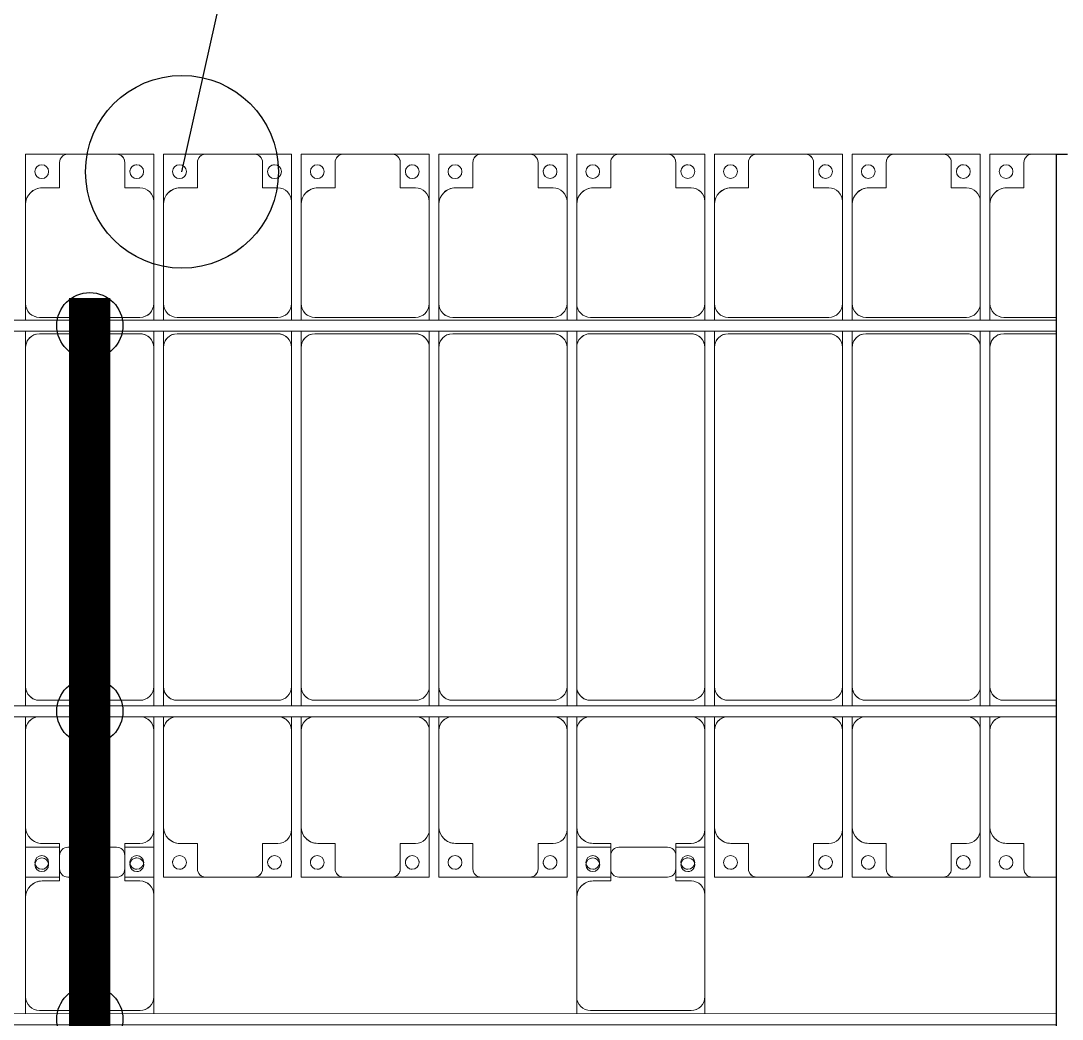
# Model space of a CAD drawing. Header units: millimetres. Extents: x -496478 to -186190, y -204059 to -87354.
# Drawn here: x -376992 to -373212, y -98423 to -94799 of the extents above; entities that cross this region are included whole.
import ezdxf

# ---------------------------------------------------------------- set-up
doc = ezdxf.new("R2010")
doc.units = ezdxf.units.MM
for name, color, linetype, lineweight in [('A-DETL-MBND', 5, 'Continuous', 9), ('A-GENM', 13, 'Continuous', 9), ('S-BEAM', 12, 'Continuous', 9)]:
    doc.layers.add(name, color=color, linetype=linetype, lineweight=lineweight)
for name, color, linetype in [('GC-BICH NEO', 6, 'Continuous'), ('GC-DAY NEO', 5, 'Continuous'), ('GC-HOP 40x60 GIA CUONG', 1, 'Continuous')]:
    doc.layers.add(name, color=color, linetype=linetype)

# ---------------------------------------------------------------- blocks, each defined once
blk = doc.blocks.new('Dải phao đi lại kèm đỡ invester - DẢI PHAO ĐI LẠI-V1-BỐ TRÍ KHUNG KẾT CẤU BÈ PIN 01')
at = {"layer": 'A-DETL-MBND', "color": 8}
for p, q in [((61758.4, 1312.2), (61911.8, 1312.2)), ((61758.4, 1129.7), (61758.4, 1312.2)), ((61911.8, 1312.2), (61758.4, 1312.2)), ((62088.2, 1312.2), (61911.8, 1312.2)), ((62088.2, 1312.2), (62223.4, 1312.2)), ((62223.4, 1312.2), (62088.2, 1312.2)), ((62223.4, 1312.2), (62223.4, 1139.7)), ((62258.4, 1312.2), (62411.8, 1312.2)), ((62258.4, 1129.7), (62258.4, 1312.2)), ((62411.8, 1312.2), (62258.4, 1312.2)), ((62588.2, 1312.2), (62411.8, 1312.2)), ((62588.2, 1312.2), (62723.4, 1312.2)), ((62723.4, 1312.2), (62588.2, 1312.2)), ((62723.4, 1312.2), (62723.4, 1139.7)), ((62758.4, 1312.2), (62911.8, 1312.2)), ((62758.4, 1129.7), (62758.4, 1312.2)), ((62911.8, 1312.2), (62758.4, 1312.2)), ((63088.2, 1312.2), (62911.8, 1312.2)), ((63088.2, 1312.2), (63223.4, 1312.2)), ((63223.4, 1312.2), (63088.2, 1312.2)), ((63223.4, 1312.2), (63223.4, 1139.7)), ((63258.4, 1312.2), (63411.8, 1312.2)), ((63258.4, 1129.7), (63258.4, 1312.2)), ((63411.8, 1312.2), (63258.4, 1312.2)), ((63588.2, 1312.2), (63411.8, 1312.2)), ((63588.2, 1312.2), (63723.4, 1312.2)), ((63723.4, 1312.2), (63588.2, 1312.2)), ((63723.4, 1312.2), (63723.4, 1139.7)), ((63758.4, 1312.2), (63911.8, 1312.2)), ((63758.4, 1129.7), (63758.4, 1312.2)), ((63911.8, 1312.2), (63758.4, 1312.2)), ((64088.2, 1312.2), (63911.8, 1312.2)), ((64088.2, 1312.2), (64223.4, 1312.2)), ((64223.4, 1312.2), (64088.2, 1312.2)), ((64223.4, 1312.2), (64223.4, 1139.7)), ((64258.4, 1312.2), (64411.8, 1312.2)), ((64258.4, 1129.7), (64258.4, 1312.2)), ((64411.8, 1312.2), (64258.4, 1312.2)), ((64588.2, 1312.2), (64411.8, 1312.2)), ((64588.2, 1312.2), (64723.4, 1312.2)), ((64723.4, 1312.2), (64588.2, 1312.2)), ((64723.4, 1312.2), (64723.4, 1139.7)), ((64758.4, 1312.2), (64911.8, 1312.2)), ((64758.4, 1129.7), (64758.4, 1312.2)), ((64911.8, 1312.2), (64758.4, 1312.2)), ((65088.2, 1312.2), (64911.8, 1312.2)), ((65088.2, 1312.2), (65223.4, 1312.2)), ((65223.4, 1312.2), (65088.2, 1312.2)), ((65223.4, 1312.2), (65223.4, 1139.7)), ((65258.4, 1312.2), (65411.8, 1312.2)), ((65258.4, 1129.7), (65258.4, 1312.2)), ((65411.8, 1312.2), (65258.4, 1312.2)), ((65500, 1312.2), (65411.8, 1312.2)), ((61881.8, 1282.2), (61881.8, 1189.7)), ((62118.2, 1189.7), (62118.2, 1282.2)), ((62381.8, 1282.2), (62381.8, 1189.7)), ((62618.2, 1189.7), (62618.2, 1282.2)), ((62881.8, 1282.2), (62881.8, 1189.7)), ((63118.2, 1189.7), (63118.2, 1282.2)), ((63381.8, 1282.2), (63381.8, 1189.7)), ((63618.2, 1189.7), (63618.2, 1282.2)), ((63881.8, 1282.2), (63881.8, 1189.7)), ((64118.2, 1189.7), (64118.2, 1282.2)), ((64381.8, 1282.2), (64381.8, 1189.7)), ((64618.2, 1189.7), (64618.2, 1282.2)), ((64881.8, 1282.2), (64881.8, 1189.7)), ((65118.2, 1189.7), (65118.2, 1282.2)), ((65381.8, 1282.2), (65381.8, 1189.7)), ((61881.8, 1189.7), (61818.4, 1189.7)), ((62173.4, 1189.7), (62118.2, 1189.7)), ((62381.8, 1189.7), (62318.4, 1189.7)), ((62673.4, 1189.7), (62618.2, 1189.7)), ((62881.8, 1189.7), (62818.4, 1189.7)), ((63173.4, 1189.7), (63118.2, 1189.7)), ((63381.8, 1189.7), (63318.4, 1189.7)), ((63673.4, 1189.7), (63618.2, 1189.7)), ((63881.8, 1189.7), (63818.4, 1189.7)), ((64173.4, 1189.7), (64118.2, 1189.7)), ((64381.8, 1189.7), (64318.4, 1189.7)), ((64673.4, 1189.7), (64618.2, 1189.7)), ((64881.8, 1189.7), (64818.4, 1189.7)), ((65173.4, 1189.7), (65118.2, 1189.7)), ((65381.8, 1189.7), (65318.4, 1189.7)), ((62223.4, 769.7), (62223.4, 1139.7)), ((62723.4, 769.7), (62723.4, 1139.7)), ((63223.4, 769.7), (63223.4, 1139.7)), ((63723.4, 769.7), (63723.4, 1139.7)), ((64223.4, 769.7), (64223.4, 1139.7)), ((64723.4, 769.7), (64723.4, 1139.7)), ((65223.4, 769.7), (65223.4, 1139.7)), ((61758.4, 1129.7), (61758.4, 769.7)), ((62258.4, 1129.7), (62258.4, 769.7)), ((62758.4, 1129.7), (62758.4, 769.7)), ((63258.4, 1129.7), (63258.4, 769.7)), ((63758.4, 1129.7), (63758.4, 769.7)), ((64258.4, 1129.7), (64258.4, 769.7)), ((64758.4, 1129.7), (64758.4, 769.7)), ((65258.4, 1129.7), (65258.4, 769.7)), ((61758.4, 709.7), (61758.4, 769.7)), ((62223.4, 769.7), (62223.4, 709.7)), ((62258.4, 709.7), (62258.4, 769.7)), ((62723.4, 769.7), (62723.4, 709.7)), ((62758.4, 709.7), (62758.4, 769.7)), ((63223.4, 769.7), (63223.4, 709.7)), ((63258.4, 709.7), (63258.4, 769.7)), ((63723.4, 769.7), (63723.4, 709.7)), ((63758.4, 709.7), (63758.4, 769.7)), ((64223.4, 769.7), (64223.4, 709.7)), ((64258.4, 709.7), (64258.4, 769.7)), ((64723.4, 769.7), (64723.4, 709.7)), ((64758.4, 709.7), (64758.4, 769.7)), ((65223.4, 769.7), (65223.4, 709.7)), ((65258.4, 709.7), (65258.4, 769.7)), ((61808.4, 719.7), (62173.4, 719.7)), ((62308.4, 719.7), (62673.4, 719.7)), ((62808.4, 719.7), (63173.4, 719.7)), ((63308.4, 719.7), (63673.4, 719.7)), ((63808.4, 719.7), (64173.4, 719.7)), ((64308.4, 719.7), (64673.4, 719.7)), ((64808.4, 719.7), (65173.4, 719.7)), ((65308.4, 719.7), (65500, 719.7)), ((61758.4, 610.3), (61758.4, 669.7)), ((62173.4, 660.3), (61808.4, 660.3)), ((62223.4, 669.7), (62223.4, 610.3)), ((62258.4, 610.3), (62258.4, 669.7)), ((62673.4, 660.3), (62308.4, 660.3)), ((62723.4, 669.7), (62723.4, 610.3)), ((62758.4, 610.3), (62758.4, 669.7)), ((63173.4, 660.3), (62808.4, 660.3)), ((63223.4, 669.7), (63223.4, 610.3)), ((63258.4, 610.3), (63258.4, 669.7)), ((63673.4, 660.3), (63308.4, 660.3)), ((63723.4, 669.7), (63723.4, 610.3)), ((63758.4, 610.3), (63758.4, 669.7)), ((64173.4, 660.3), (63808.4, 660.3)), ((64223.4, 669.7), (64223.4, 610.3)), ((64258.4, 610.3), (64258.4, 669.7)), ((64673.4, 660.3), (64308.4, 660.3)), ((64723.4, 669.7), (64723.4, 610.3)), ((64758.4, 610.3), (64758.4, 669.7)), ((65173.4, 660.3), (64808.4, 660.3)), ((65223.4, 669.7), (65223.4, 610.3)), ((65258.4, 610.3), (65258.4, 669.7)), ((65500, 660.3), (65308.4, 660.3)), ((61758.4, 610.3), (61758.4, -620.3)), ((62223.4, -620.3), (62223.4, 610.3)), ((62258.4, 610.3), (62258.4, -620.3)), ((62723.4, -620.3), (62723.4, 610.3)), ((62758.4, 610.3), (62758.4, -620.3)), ((63223.4, -620.3), (63223.4, 610.3)), ((63258.4, 610.3), (63258.4, -620.3)), ((63723.4, -620.3), (63723.4, 610.3)), ((63758.4, 610.3), (63758.4, -620.3)), ((64223.4, -620.3), (64223.4, 610.3)), ((64258.4, 610.3), (64258.4, -620.3)), ((64723.4, -620.3), (64723.4, 610.3)), ((64758.4, 610.3), (64758.4, -620.3)), ((65223.4, -620.3), (65223.4, 610.3)), ((65258.4, 610.3), (65258.4, -620.3)), ((61758.4, -690.3), (61758.4, -620.3)), ((62223.4, -620.3), (62223.4, -690.3)), ((62258.4, -690.3), (62258.4, -620.3)), ((62723.4, -620.3), (62723.4, -690.3)), ((62758.4, -690.3), (62758.4, -620.3)), ((63223.4, -620.3), (63223.4, -690.3)), ((63258.4, -690.3), (63258.4, -620.3)), ((63723.4, -620.3), (63723.4, -690.3)), ((63758.4, -690.3), (63758.4, -620.3)), ((64223.4, -620.3), (64223.4, -690.3)), ((64258.4, -690.3), (64258.4, -620.3)), ((64723.4, -620.3), (64723.4, -690.3)), ((64758.4, -690.3), (64758.4, -620.3)), ((65223.4, -620.3), (65223.4, -690.3)), ((65258.4, -690.3), (65258.4, -620.3)), ((61808.4, -670.3), (62173.4, -670.3)), ((62308.4, -670.3), (62673.4, -670.3)), ((62808.4, -670.3), (63173.4, -670.3)), ((63308.4, -670.3), (63673.4, -670.3)), ((63808.4, -670.3), (64173.4, -670.3)), ((64308.4, -670.3), (64673.4, -670.3)), ((64808.4, -670.3), (65173.4, -670.3)), ((65308.4, -670.3), (65500, -670.3)), ((61758.4, -779.7), (61758.4, -730.3)), ((62223.4, -730.3), (62223.4, -779.7)), ((62258.4, -779.7), (62258.4, -730.3)), ((62723.4, -730.3), (62723.4, -779.7)), ((62758.4, -779.7), (62758.4, -730.3)), ((63223.4, -730.3), (63223.4, -779.7)), ((63258.4, -779.7), (63258.4, -730.3)), ((63723.4, -730.3), (63723.4, -779.7)), ((63758.4, -779.7), (63758.4, -730.3)), ((64223.4, -730.3), (64223.4, -779.7)), ((64258.4, -779.7), (64258.4, -730.3)), ((64723.4, -730.3), (64723.4, -779.7)), ((64758.4, -779.7), (64758.4, -730.3)), ((65223.4, -730.3), (65223.4, -779.7)), ((65258.4, -779.7), (65258.4, -730.3)), ((61758.4, -779.7), (61758.4, -1129.7)), ((62223.4, -1139.7), (62223.4, -779.7)), ((62258.4, -779.7), (62258.4, -1129.7)), ((62723.4, -1139.7), (62723.4, -779.7)), ((62758.4, -779.7), (62758.4, -1129.7)), ((63223.4, -1139.7), (63223.4, -779.7)), ((63258.4, -779.7), (63258.4, -1129.7)), ((63723.4, -1139.7), (63723.4, -779.7)), ((63758.4, -779.7), (63758.4, -1129.7)), ((64223.4, -1139.7), (64223.4, -779.7)), ((64258.4, -779.7), (64258.4, -1129.7)), ((64723.4, -1139.7), (64723.4, -779.7)), ((64758.4, -779.7), (64758.4, -1129.7)), ((65223.4, -1139.7), (65223.4, -779.7)), ((65258.4, -779.7), (65258.4, -1129.7)), ((61758.4, -1312.2), (61758.4, -1129.7)), ((62258.4, -1312.2), (62258.4, -1129.7)), ((62758.4, -1312.2), (62758.4, -1129.7)), ((63258.4, -1312.2), (63258.4, -1129.7)), ((63758.4, -1312.2), (63758.4, -1129.7)), ((64258.4, -1312.2), (64258.4, -1129.7)), ((64758.4, -1312.2), (64758.4, -1129.7)), ((65258.4, -1312.2), (65258.4, -1129.7)), ((62223.4, -1139.7), (62223.4, -1312.2)), ((62723.4, -1139.7), (62723.4, -1312.2)), ((63223.4, -1139.7), (63223.4, -1312.2)), ((63723.4, -1139.7), (63723.4, -1312.2)), ((64223.4, -1139.7), (64223.4, -1312.2)), ((64723.4, -1139.7), (64723.4, -1312.2)), ((65223.4, -1139.7), (65223.4, -1312.2)), ((61818.4, -1189.7), (61881.8, -1189.7)), ((61881.8, -1189.7), (61881.8, -1282.2)), ((62118.2, -1282.2), (62118.2, -1189.7)), ((62118.2, -1189.7), (62173.4, -1189.7)), ((62318.4, -1189.7), (62381.8, -1189.7)), ((62381.8, -1189.7), (62381.8, -1282.2)), ((62618.2, -1282.2), (62618.2, -1189.7)), ((62618.2, -1189.7), (62673.4, -1189.7)), ((62818.4, -1189.7), (62881.8, -1189.7)), ((62881.8, -1189.7), (62881.8, -1282.2)), ((63118.2, -1282.2), (63118.2, -1189.7)), ((63118.2, -1189.7), (63173.4, -1189.7)), ((63318.4, -1189.7), (63381.8, -1189.7)), ((63381.8, -1189.7), (63381.8, -1282.2)), ((63618.2, -1282.2), (63618.2, -1189.7)), ((63618.2, -1189.7), (63673.4, -1189.7)), ((63818.4, -1189.7), (63881.8, -1189.7)), ((63881.8, -1189.7), (63881.8, -1282.2)), ((64118.2, -1282.2), (64118.2, -1189.7)), ((64118.2, -1189.7), (64173.4, -1189.7)), ((64318.4, -1189.7), (64381.8, -1189.7)), ((64381.8, -1189.7), (64381.8, -1282.2)), ((64618.2, -1282.2), (64618.2, -1189.7)), ((64618.2, -1189.7), (64673.4, -1189.7)), ((64818.4, -1189.7), (64881.8, -1189.7)), ((64881.8, -1189.7), (64881.8, -1282.2)), ((65118.2, -1282.2), (65118.2, -1189.7)), ((65118.2, -1189.7), (65173.4, -1189.7)), ((65318.4, -1189.7), (65381.8, -1189.7)), ((65381.8, -1189.7), (65381.8, -1282.2)), ((61881.8, -1312.2), (61758.4, -1312.2)), ((61911.8, -1312.2), (62088.2, -1312.2)), ((62223.4, -1312.2), (62118.2, -1312.2)), ((62411.8, -1312.2), (62258.4, -1312.2)), ((62258.4, -1312.2), (62411.8, -1312.2)), ((62411.8, -1312.2), (62588.2, -1312.2)), ((62723.4, -1312.2), (62588.2, -1312.2)), ((62588.2, -1312.2), (62723.4, -1312.2)), ((62911.8, -1312.2), (62758.4, -1312.2)), ((62758.4, -1312.2), (62911.8, -1312.2)), ((62911.8, -1312.2), (63088.2, -1312.2)), ((63223.4, -1312.2), (63088.2, -1312.2)), ((63088.2, -1312.2), (63223.4, -1312.2)), ((63411.8, -1312.2), (63258.4, -1312.2)), ((63258.4, -1312.2), (63411.8, -1312.2)), ((63411.8, -1312.2), (63588.2, -1312.2)), ((63723.4, -1312.2), (63588.2, -1312.2)), ((63588.2, -1312.2), (63723.4, -1312.2)), ((63881.8, -1312.2), (63758.4, -1312.2)), ((63911.8, -1312.2), (64088.2, -1312.2)), ((64223.4, -1312.2), (64118.2, -1312.2)), ((64411.8, -1312.2), (64258.4, -1312.2)), ((64258.4, -1312.2), (64411.8, -1312.2)), ((64411.8, -1312.2), (64588.2, -1312.2)), ((64723.4, -1312.2), (64588.2, -1312.2)), ((64588.2, -1312.2), (64723.4, -1312.2)), ((64911.8, -1312.2), (64758.4, -1312.2)), ((64758.4, -1312.2), (64911.8, -1312.2)), ((64911.8, -1312.2), (65088.2, -1312.2)), ((65223.4, -1312.2), (65088.2, -1312.2)), ((65088.2, -1312.2), (65223.4, -1312.2)), ((65411.8, -1312.2), (65258.4, -1312.2)), ((65258.4, -1312.2), (65411.8, -1312.2)), ((65411.8, -1312.2), (65500, -1312.2))]:
    blk.add_line(p, q, dxfattribs=at)
for centre, radius, start, end in [((61911.8, 1282.2), 30, 90, 180), ((61911.8, 1282.2), 30, 90, 165), ((61911.8, 1282.2), 30, 90, 105), ((61911.8, 1282.2), 30, 90, 105), ((62088.2, 1282.2), 30, 360, 90), ((62088.2, 1282.2), 30, 75, 90), ((62088.2, 1282.2), 30, 15, 90), ((62088.2, 1282.2), 30, 75, 90), ((62411.8, 1282.2), 30, 90, 180), ((62411.8, 1282.2), 30, 90, 165), ((62411.8, 1282.2), 30, 90, 105), ((62411.8, 1282.2), 30, 90, 105), ((62588.2, 1282.2), 30, 0, 90), ((62588.2, 1282.2), 30, 75, 90), ((62588.2, 1282.2), 30, 15, 90), ((62588.2, 1282.2), 30, 75, 90), ((62911.8, 1282.2), 30, 90, 180), ((62911.8, 1282.2), 30, 90, 165), ((62911.8, 1282.2), 30, 90, 105), ((62911.8, 1282.2), 30, 90, 105), ((63088.2, 1282.2), 30, 360, 90), ((63088.2, 1282.2), 30, 75, 90), ((63088.2, 1282.2), 30, 15, 90), ((63088.2, 1282.2), 30, 75, 90), ((63411.8, 1282.2), 30, 90, 180), ((63411.8, 1282.2), 30, 90, 165), ((63411.8, 1282.2), 30, 90, 105), ((63411.8, 1282.2), 30, 90, 105), ((63588.2, 1282.2), 30, 360, 90), ((63588.2, 1282.2), 30, 75, 90), ((63588.2, 1282.2), 30, 15, 90), ((63588.2, 1282.2), 30, 75, 90), ((63911.8, 1282.2), 30, 90, 180), ((63911.8, 1282.2), 30, 90, 165), ((63911.8, 1282.2), 30, 90, 105), ((63911.8, 1282.2), 30, 90, 105), ((64088.2, 1282.2), 30, 0, 90), ((64088.2, 1282.2), 30, 75, 90), ((64088.2, 1282.2), 30, 15, 90), ((64088.2, 1282.2), 30, 75, 90), ((64411.8, 1282.2), 30, 90, 180), ((64411.8, 1282.2), 30, 90, 165), ((64411.8, 1282.2), 30, 90, 105), ((64411.8, 1282.2), 30, 90, 105), ((64588.2, 1282.2), 30, 0, 90), ((64588.2, 1282.2), 30, 75, 90), ((64588.2, 1282.2), 30, 15, 90), ((64588.2, 1282.2), 30, 75, 90), ((64911.8, 1282.2), 30, 90, 180), ((64911.8, 1282.2), 30, 90, 165), ((64911.8, 1282.2), 30, 90, 105), ((64911.8, 1282.2), 30, 90, 105), ((65088.2, 1282.2), 30, 0, 90), ((65088.2, 1282.2), 30, 75, 90), ((65088.2, 1282.2), 30, 15, 90), ((65088.2, 1282.2), 30, 75, 90), ((65411.8, 1282.2), 30, 90, 180), ((65411.8, 1282.2), 30, 90, 165), ((65411.8, 1282.2), 30, 90, 105), ((65411.8, 1282.2), 30, 90, 105), ((61816.8, 1248.6), 25, 90, 270), ((61816.8, 1248.6), 25, 270, 90), ((62161.8, 1248.6), 25, 90, 270), ((62161.8, 1248.6), 25, 150, 180), ((62161.8, 1248.6), 25, 120, 135), ((62161.8, 1248.6), 25, 90, 105), ((62161.8, 1248.6), 25, 270, 90), ((62316.8, 1248.6), 25, 90, 270), ((62316.8, 1248.6), 25, 270, 90), ((62661.8, 1248.6), 25, 90, 270), ((62661.8, 1248.6), 25, 150, 180), ((62661.8, 1248.6), 25, 120, 135), ((62661.8, 1248.6), 25, 90, 105), ((62661.8, 1248.6), 25, 270, 90), ((62816.8, 1248.6), 25, 90, 270), ((62816.8, 1248.6), 25, 270, 90), ((63161.8, 1248.6), 25, 90, 270), ((63161.8, 1248.6), 25, 150, 180), ((63161.8, 1248.6), 25, 120, 135), ((63161.8, 1248.6), 25, 90, 105), ((63161.8, 1248.6), 25, 270, 90), ((63316.8, 1248.6), 25, 90, 270), ((63316.8, 1248.6), 25, 270, 90), ((63661.8, 1248.6), 25, 90, 270), ((63661.8, 1248.6), 25, 150, 180), ((63661.8, 1248.6), 25, 120, 135), ((63661.8, 1248.6), 25, 90, 105), ((63661.8, 1248.6), 25, 270, 90), ((63816.8, 1248.6), 25, 90, 270), ((63816.8, 1248.6), 25, 270, 90), ((64161.8, 1248.6), 25, 90, 270), ((64161.8, 1248.6), 25, 150, 180), ((64161.8, 1248.6), 25, 120, 135), ((64161.8, 1248.6), 25, 90, 105), ((64161.8, 1248.6), 25, 270, 90), ((64316.8, 1248.6), 25, 90, 270), ((64316.8, 1248.6), 25, 270, 90), ((64661.8, 1248.6), 25, 90, 270), ((64661.8, 1248.6), 25, 150, 180), ((64661.8, 1248.6), 25, 120, 135), ((64661.8, 1248.6), 25, 90, 105), ((64661.8, 1248.6), 25, 270, 90), ((64816.8, 1248.6), 25, 90, 270), ((64816.8, 1248.6), 25, 270, 90), ((65161.8, 1248.6), 25, 90, 270), ((65161.8, 1248.6), 25, 150, 180), ((65161.8, 1248.6), 25, 120, 135), ((65161.8, 1248.6), 25, 90, 105), ((65161.8, 1248.6), 25, 270, 90), ((65316.8, 1248.6), 25, 90, 270), ((65316.8, 1248.6), 25, 270, 90), ((61818.4, 1129.7), 60, 90, 180), ((61818.4, 1129.7), 60, 90, 135), ((62173.4, 1139.7), 50, 360, 90), ((62173.4, 1139.7), 50, 45, 90), ((62318.4, 1129.7), 60, 90, 180), ((62318.4, 1129.7), 60, 90, 135), ((62673.4, 1139.7), 50, 360, 90), ((62673.4, 1139.7), 50, 45, 90), ((62818.4, 1129.7), 60, 90, 180), ((62818.4, 1129.7), 60, 90, 135), ((63173.4, 1139.7), 50, 0, 90), ((63173.4, 1139.7), 50, 45, 90), ((63318.4, 1129.7), 60, 90, 180), ((63318.4, 1129.7), 60, 90, 135), ((63673.4, 1139.7), 50, 360, 90), ((63673.4, 1139.7), 50, 45, 90), ((63818.4, 1129.7), 60, 90, 180), ((63818.4, 1129.7), 60, 90, 135), ((64173.4, 1139.7), 50, 0, 90), ((64173.4, 1139.7), 50, 45, 90), ((64318.4, 1129.7), 60, 90, 180), ((64318.4, 1129.7), 60, 90, 135), ((64673.4, 1139.7), 50, 360, 90), ((64673.4, 1139.7), 50, 45, 90), ((64818.4, 1129.7), 60, 90, 180), ((64818.4, 1129.7), 60, 90, 135), ((65173.4, 1139.7), 50, 0, 90), ((65173.4, 1139.7), 50, 45, 90), ((65318.4, 1129.7), 60, 90, 180), ((65318.4, 1129.7), 60, 90, 135), ((61808.4, 769.7), 50, 180, 270), ((62173.4, 769.7), 50, 270, 360), ((62308.4, 769.7), 50, 180, 270), ((62673.4, 769.7), 50, 270, 0), ((62808.4, 769.7), 50, 180, 270), ((63173.4, 769.7), 50, 270, 360), ((63308.4, 769.7), 50, 180, 270), ((63673.4, 769.7), 50, 270, 360), ((63808.4, 769.7), 50, 180, 224.9904), ((64173.4, 769.7), 50, 270, 360), ((64308.4, 769.7), 50, 180, 270), ((64673.4, 769.7), 50, 270, 0), ((64808.4, 769.7), 50, 180, 270), ((65173.4, 769.7), 50, 270, 0), ((65308.4, 769.7), 50, 180, 270), ((61808.4, 769.7), 50, 225, 270), ((62173.4, 769.7), 50, 270, 315), ((62308.4, 769.7), 50, 225, 270), ((62673.4, 769.7), 50, 270, 315), ((62808.4, 769.7), 50, 225, 270), ((63173.4, 769.7), 50, 270, 315), ((63308.4, 769.7), 50, 225, 270), ((63673.4, 769.7), 50, 270, 315), ((63808.4, 769.7), 50, 225, 270), ((63808.4, 769.7), 50, 225, 270), ((64173.4, 769.7), 50, 270, 315), ((64308.4, 769.7), 50, 225, 270), ((64673.4, 769.7), 50, 270, 315), ((64808.4, 769.7), 50, 225, 270), ((65173.4, 769.7), 50, 270, 315), ((65308.4, 769.7), 50, 225, 270), ((61808.4, 610.3), 50, 90, 180), ((61808.4, 610.3), 50, 105, 180), ((62173.4, 610.3), 50, 0, 90), ((62173.4, 610.3), 50, 15, 90), ((62308.4, 610.3), 50, 90, 180), ((62308.4, 610.3), 50, 105, 180), ((62673.4, 610.3), 50, 0, 90), ((62673.4, 610.3), 50, 15, 90), ((62808.4, 610.3), 50, 90, 180), ((62808.4, 610.3), 50, 105, 180), ((63173.4, 610.3), 50, 360, 90), ((63173.4, 610.3), 50, 15, 90), ((63308.4, 610.3), 50, 90, 180), ((63308.4, 610.3), 50, 105, 180), ((63673.4, 610.3), 50, 0, 90), ((63673.4, 610.3), 50, 15, 90), ((63808.4, 610.3), 50, 135.0118, 180), ((63808.4, 610.3), 50, 135.0118, 180), ((63808.4, 610.3), 50, 90, 135), ((63808.4, 610.3), 50, 105, 135), ((64173.4, 610.3), 50, 0, 90), ((64173.4, 610.3), 50, 15, 90), ((64308.4, 610.3), 50, 90, 180), ((64308.4, 610.3), 50, 105, 180), ((64673.4, 610.3), 50, 360, 90), ((64673.4, 610.3), 50, 15, 90), ((64808.4, 610.3), 50, 90, 180), ((64808.4, 610.3), 50, 105, 180), ((65173.4, 610.3), 50, 360, 90), ((65173.4, 610.3), 50, 15, 90), ((65308.4, 610.3), 50, 90, 180), ((65308.4, 610.3), 50, 105, 180), ((61808.4, -620.3), 50, 180, 270), ((61808.4, -620.3), 50, 195, 270), ((62173.4, -620.3), 50, 270, 0), ((62173.4, -620.3), 50, 270, 0), ((62308.4, -620.3), 50, 180, 270), ((62308.4, -620.3), 50, 195, 270), ((62673.4, -620.3), 50, 270, 0), ((62673.4, -620.3), 50, 270, 0), ((62808.4, -620.3), 50, 180, 270), ((62808.4, -620.3), 50, 195, 270), ((63173.4, -620.3), 50, 270, 0), ((63173.4, -620.3), 50, 270, 0), ((63308.4, -620.3), 50, 180, 270), ((63308.4, -620.3), 50, 195, 270), ((63673.4, -620.3), 50, 270, 0), ((63673.4, -620.3), 50, 270, 0), ((63808.4, -620.3), 50, 180, 270), ((63808.4, -620.3), 50, 195, 270), ((64173.4, -620.3), 50, 270, 0), ((64173.4, -620.3), 50, 270, 0), ((64308.4, -620.3), 50, 180, 270), ((64308.4, -620.3), 50, 195, 270), ((64673.4, -620.3), 50, 270, 0), ((64673.4, -620.3), 50, 270, 0), ((64808.4, -620.3), 50, 180, 270), ((64808.4, -620.3), 50, 195, 270), ((65173.4, -620.3), 50, 270, 0), ((65173.4, -620.3), 50, 270, 0), ((65308.4, -620.3), 50, 180, 270), ((65308.4, -620.3), 50, 195, 270), ((61808.4, -779.7), 50, 95.7981, 180), ((61808.4, -779.7), 50, 95.7981, 135), ((62173.4, -779.7), 50, 0, 84.2019), ((62173.4, -779.7), 50, 45, 84.2019), ((62308.4, -779.7), 50, 95.7981, 180), ((62308.4, -779.7), 50, 95.7981, 135), ((62673.4, -779.7), 50, 0, 84.2019), ((62673.4, -779.7), 50, 45, 84.2019), ((62808.4, -779.7), 50, 95.7981, 180), ((62808.4, -779.7), 50, 95.7981, 135), ((63173.4, -779.7), 50, 0, 84.2019), ((63173.4, -779.7), 50, 45, 84.2019), ((63308.4, -779.7), 50, 95.7981, 180), ((63308.4, -779.7), 50, 95.7981, 135), ((63673.4, -779.7), 50, 0, 84.2019), ((63673.4, -779.7), 50, 45, 84.2019), ((63808.4, -779.7), 50, 95.7981, 180), ((63808.4, -779.7), 50, 95.7981, 135), ((64173.4, -779.7), 50, 360, 84.2019), ((64173.4, -779.7), 50, 45, 84.2019), ((64308.4, -779.7), 50, 95.7981, 180), ((64308.4, -779.7), 50, 95.7981, 135), ((64673.4, -779.7), 50, 0, 84.2019), ((64673.4, -779.7), 50, 45, 84.2019), ((64808.4, -779.7), 50, 95.7981, 180), ((64808.4, -779.7), 50, 95.7981, 135), ((65173.4, -779.7), 50, 0, 84.2019), ((65173.4, -779.7), 50, 45, 84.2019), ((65308.4, -779.7), 50, 95.7981, 180), ((65308.4, -779.7), 50, 95.7981, 135), ((61818.4, -1129.7), 60, 180, 270), ((62318.4, -1129.7), 60, 180, 270), ((62818.4, -1129.7), 60, 180, 270), ((63318.4, -1129.7), 60, 180, 270), ((63818.4, -1129.7), 60, 180, 270), ((64318.4, -1129.7), 60, 180, 270), ((64818.4, -1129.7), 60, 180, 270), ((65318.4, -1129.7), 60, 180, 270), ((62173.4, -1139.7), 50, 270, 0), ((62673.4, -1139.7), 50, 270, 0), ((63173.4, -1139.7), 50, 270, 0), ((63673.4, -1139.7), 50, 270, 0), ((64173.4, -1139.7), 50, 270, 0), ((64673.4, -1139.7), 50, 270, 0), ((65173.4, -1139.7), 50, 270, 0), ((61818.4, -1129.7), 60, 225, 270), ((62173.4, -1139.7), 50, 270, 315), ((62318.4, -1129.7), 60, 225, 270), ((62673.4, -1139.7), 50, 270, 315), ((62818.4, -1129.7), 60, 225, 270), ((63173.4, -1139.7), 50, 270, 315), ((63318.4, -1129.7), 60, 225, 270), ((63673.4, -1139.7), 50, 270, 315), ((63818.4, -1129.7), 60, 225, 270), ((64173.4, -1139.7), 50, 271.2642, 315), ((64318.4, -1129.7), 60, 225, 270), ((64673.4, -1139.7), 50, 270, 315), ((64818.4, -1129.7), 60, 225, 270), ((65173.4, -1139.7), 50, 270, 315), ((65318.4, -1129.7), 60, 225, 270), ((61816.8, -1258.6), 25, 90, 270), ((61816.8, -1258.6), 25, 270, 90), ((62161.8, -1258.6), 25, 90, 270), ((62161.8, -1258.6), 25, 270, 90), ((62316.8, -1258.6), 25, 90, 270), ((62316.8, -1258.6), 25, 270, 90), ((62661.8, -1258.6), 25, 90, 270), ((62661.8, -1258.6), 25, 270, 90), ((62816.8, -1258.6), 25, 90, 270), ((62816.8, -1258.6), 25, 270, 90), ((63161.8, -1258.6), 25, 90, 270), ((63161.8, -1258.6), 25, 270, 90), ((63316.8, -1258.6), 25, 90, 270), ((63316.8, -1258.6), 25, 270, 90), ((63661.8, -1258.6), 25, 90, 270), ((63661.8, -1258.6), 25, 270, 90), ((63816.8, -1258.6), 25, 90, 270), ((63816.8, -1258.6), 25, 270, 90), ((64161.8, -1258.6), 25, 90, 270), ((64161.8, -1258.6), 25, 270, 90), ((64316.8, -1258.6), 25, 90, 270), ((64316.8, -1258.6), 25, 270, 90), ((64661.8, -1258.6), 25, 90, 270), ((64661.8, -1258.6), 25, 270, 90), ((64816.8, -1258.6), 25, 90, 270), ((64816.8, -1258.6), 25, 270, 90), ((65161.8, -1258.6), 25, 90, 270), ((65161.8, -1258.6), 25, 270, 90), ((65316.8, -1258.6), 25, 90, 270), ((65316.8, -1258.6), 25, 270, 90), ((61816.8, -1258.6), 25, 270, 285), ((61911.8, -1282.2), 30, 180, 270), ((62088.2, -1282.2), 30, 270, 0), ((62161.8, -1258.6), 25, 165, 270), ((62316.8, -1258.6), 25, 165, 180), ((62316.8, -1258.6), 25, 270, 285), ((62411.8, -1282.2), 30, 180, 270), ((62588.2, -1282.2), 30, 270, 360), ((62661.8, -1258.6), 25, 165, 270), ((62661.8, -1258.6), 25, 360, 15), ((62816.8, -1258.6), 25, 165, 180), ((62816.8, -1258.6), 25, 270, 285), ((62911.8, -1282.2), 30, 180, 270), ((63088.2, -1282.2), 30, 270, 360), ((63161.8, -1258.6), 25, 165, 270), ((63161.8, -1258.6), 25, 360, 15), ((63316.8, -1258.6), 25, 165, 180), ((63316.8, -1258.6), 25, 270, 285), ((63411.8, -1282.2), 30, 180, 270), ((63588.2, -1282.2), 30, 270, 0), ((63661.8, -1258.6), 25, 165, 270), ((63661.8, -1258.6), 25, 360, 15), ((63816.8, -1258.6), 25, 270, 285), ((63911.8, -1282.2), 30, 180, 270), ((64088.2, -1282.2), 30, 270, 0), ((64161.8, -1258.6), 25, 165, 270), ((64316.8, -1258.6), 25, 165, 180), ((64316.8, -1258.6), 25, 270, 285), ((64411.8, -1282.2), 30, 180, 270), ((64588.2, -1282.2), 30, 270, 360), ((64661.8, -1258.6), 25, 165, 270), ((64661.8, -1258.6), 25, 360, 15), ((64816.8, -1258.6), 25, 165, 180), ((64816.8, -1258.6), 25, 270, 285), ((64911.8, -1282.2), 30, 180, 270), ((65088.2, -1282.2), 30, 270, 360), ((65161.8, -1258.6), 25, 165, 270), ((65161.8, -1258.6), 25, 0, 15), ((65316.8, -1258.6), 25, 165, 180), ((65316.8, -1258.6), 25, 270, 285), ((65411.8, -1282.2), 30, 180, 270), ((62411.8, -1282.2), 30, 195, 270), ((62411.8, -1282.2), 30, 255, 270), ((62411.8, -1282.2), 30, 255, 270), ((62588.2, -1282.2), 30, 270, 345), ((62588.2, -1282.2), 30, 270, 285), ((62588.2, -1282.2), 30, 270, 285), ((62588.2, -1282.2), 30, 315, 330), ((62588.2, -1282.2), 30, 315, 330), ((62911.8, -1282.2), 30, 195, 270), ((62911.8, -1282.2), 30, 255, 270), ((62911.8, -1282.2), 30, 255, 270), ((63088.2, -1282.2), 30, 270, 345), ((63088.2, -1282.2), 30, 270, 285), ((63088.2, -1282.2), 30, 270, 285), ((63088.2, -1282.2), 30, 315, 330), ((63088.2, -1282.2), 30, 315, 330), ((63411.8, -1282.2), 30, 195, 270), ((63411.8, -1282.2), 30, 255, 270), ((63411.8, -1282.2), 30, 255, 270), ((63588.2, -1282.2), 30, 270, 345), ((63588.2, -1282.2), 30, 270, 285), ((63588.2, -1282.2), 30, 270, 285), ((63588.2, -1282.2), 30, 315, 330), ((63588.2, -1282.2), 30, 315, 330), ((64411.8, -1282.2), 30, 195, 270), ((64411.8, -1282.2), 30, 255, 270), ((64411.8, -1282.2), 30, 255, 270), ((64588.2, -1282.2), 30, 270, 345), ((64588.2, -1282.2), 30, 270, 285), ((64588.2, -1282.2), 30, 270, 285), ((64588.2, -1282.2), 30, 315, 330), ((64588.2, -1282.2), 30, 315, 330), ((64911.8, -1282.2), 30, 195, 270), ((64911.8, -1282.2), 30, 255, 270), ((64911.8, -1282.2), 30, 255, 270), ((65088.2, -1282.2), 30, 270, 345), ((65088.2, -1282.2), 30, 270, 285), ((65088.2, -1282.2), 30, 270, 285), ((65088.2, -1282.2), 30, 315, 330), ((65088.2, -1282.2), 30, 315, 330), ((65411.8, -1282.2), 30, 195, 270), ((65411.8, -1282.2), 30, 255, 270), ((65411.8, -1282.2), 30, 255, 270)]:
    blk.add_arc(centre, radius, start, end, dxfattribs=at)
blk = doc.blocks.new('Dai phao do pin - DẢI PHAO ĐỠ PIN-V32-BỐ TRÍ KHUNG KẾT CẤU BÈ PIN 01')
at = {"layer": 'A-DETL-MBND', "color": 8}
for p, q in [((68478, 241.6), (68539.7, 241.6)), ((68899.7, 241.6), (68539.7, 241.6)), ((68899.7, 241.6), (69082.2, 241.6)), ((69082.2, 241.6), (69082.2, 118.2)), ((68489.7, 191.6), (68489.7, -173.4)), ((68959.7, 118.2), (68959.7, 181.6)), ((69052.2, 118.2), (68959.7, 118.2)), ((69082.2, -88.2), (69082.2, 88.2)), ((68959.7, -173.4), (68959.7, -118.2)), ((68959.7, -118.2), (69052.2, -118.2)), ((69082.2, -118.2), (69082.2, -223.4)), ((68539.7, -223.4), (68478, -223.4)), ((68539.7, -223.4), (68909.7, -223.4)), ((69082.2, -223.4), (68909.7, -223.4))]:
    blk.add_line(p, q, dxfattribs=at)
for centre, radius, start, end in [((68539.7, 191.6), 50, 90, 180), ((68539.7, 191.6), 50, 135, 180), ((68899.7, 181.6), 60, 0, 90), ((68899.7, 181.6), 60, 0, 45), ((69018.6, 183.2), 25, 0, 180), ((69018.6, 183.2), 25, 180, 360), ((69052.2, 88.2), 30, 0, 90), ((69052.2, -88.2), 30, 270, 0), ((69018.6, -161.8), 25, 0, 180), ((69018.6, -161.8), 25, 60, 90), ((69018.6, -161.8), 25, 30, 45), ((68539.7, -173.4), 50, 180, 270), ((68539.7, -173.4), 50, 180, 225), ((68909.7, -173.4), 50, 270, 360), ((68909.7, -173.4), 50, 315, 360), ((69018.6, -161.8), 25, 180, 0), ((69018.6, -161.8), 25, 0, 15)]:
    blk.add_arc(centre, radius, start, end, dxfattribs=at)
blk = doc.blocks.new('Dai phao do pin - DẢI PHAO ĐỠ PIN-V33-BỐ TRÍ KHUNG KẾT CẤU BÈ PIN 01')
at = {"layer": 'A-DETL-MBND', "color": 8}
for p, q in [((68478, 241.6), (68539.7, 241.6)), ((68899.7, 241.6), (68539.7, 241.6)), ((68899.7, 241.6), (69082.2, 241.6)), ((69082.2, 241.6), (69082.2, 118.2)), ((68489.7, 191.6), (68489.7, -173.4)), ((68959.7, 118.2), (68959.7, 181.6)), ((69052.2, 118.2), (68959.7, 118.2)), ((69082.2, -88.2), (69082.2, 88.2)), ((68959.7, -173.4), (68959.7, -118.2)), ((68959.7, -118.2), (69052.2, -118.2)), ((69082.2, -118.2), (69082.2, -223.4)), ((68539.7, -223.4), (68478, -223.4)), ((68539.7, -223.4), (68909.7, -223.4)), ((69082.2, -223.4), (68909.7, -223.4))]:
    blk.add_line(p, q, dxfattribs=at)
for centre, radius, start, end in [((68539.7, 191.6), 50, 90, 180), ((68539.7, 191.6), 50, 135, 180), ((68899.7, 181.6), 60, 0, 90), ((68899.7, 181.6), 60, 0, 45), ((69018.6, 183.2), 25, 0, 180), ((69018.6, 183.2), 25, 180, 360), ((69052.2, 88.2), 30, 0, 90), ((69052.2, -88.2), 30, 270, 0), ((69018.6, -161.8), 25, 0, 180), ((69018.6, -161.8), 25, 60, 90), ((69018.6, -161.8), 25, 30, 45), ((68539.7, -173.4), 50, 180, 270), ((68539.7, -173.4), 50, 180, 225), ((68909.7, -173.4), 50, 270, 360), ((68909.7, -173.4), 50, 315, 358.7379), ((69018.6, -161.8), 25, 180, 0), ((69018.6, -161.8), 25, 0, 15)]:
    blk.add_arc(centre, radius, start, end, dxfattribs=at)
blk = doc.blocks.new('Dầm C52 - Dầm C52-19519-BỐ TRÍ KHUNG KẾT CẤU BÈ PIN 01')
at = {"layer": 'S-BEAM', "color": 1}
for p, q in [((8500, 20), (14460, 20)), ((14460, -20), (8500, -20))]:
    blk.add_line(p, q, dxfattribs=at)
blk = doc.blocks.new('Dầm C52 - Hộp 40x60-24147-BỐ TRÍ KHUNG KẾT CẤU BÈ PIN 01')
at = {"layer": 'S-BEAM', "color": 3, "lineweight": 25}
for p, q in [((-37857.1, 20), (37857.1, 20)), ((37857.1, 20), (37857.1, -20))]:
    blk.add_line(p, q, dxfattribs=at)
blk = doc.blocks.new('HOBANMONG_BEPIN 1_rvt-1-BỐ TRÍ KHUNG KẾT CẤU BÈ PIN 01')
at = {"layer": 'A-GENM', "lineweight": 9}
for name, p, rotation in [('Dải phao đi lại kèm đỡ invester - DẢI PHAO ĐI LẠI-V1-BỐ TRÍ KHUNG KẾT CẤU BÈ PIN 01', (-438732.7, -96596), 0.0007586099545854), ('Dai phao do pin - DẢI PHAO ĐỠ PIN-V32-BỐ TRÍ KHUNG KẾT CẤU BÈ PIN 01', (-376731.7, -166880.9), 90.00075860989342), ('Dai phao do pin - DẢI PHAO ĐỠ PIN-V33-BỐ TRÍ KHUNG KẾT CẤU BÈ PIN 01', (-374731.7, -166880.8), 90.00075860989342)]:
    blk.add_blockref(name, p, dxfattribs=dict(at, rotation=rotation))
at = {"layer": 'S-BEAM', "lineweight": 9}
for name, p, rotation in [('Dầm C52 - Hộp 40x60-24147-BỐ TRÍ KHUNG KẾT CẤU BÈ PIN 01', (-373212.2, -133140.1), 90.00075860989166), ('Dầm C52 - Dầm C52-19519-BỐ TRÍ KHUNG KẾT CẤU BÈ PIN 01', (-364732.7, -95905.4), 180.0007586094741), ('Dầm C52 - Dầm C52-19519-BỐ TRÍ KHUNG KẾT CẤU BÈ PIN 01', (-364732.7, -97305.4), 180.0007586094741), ('Dầm C52 - Dầm C52-19519-BỐ TRÍ KHUNG KẾT CẤU BÈ PIN 01', (-364732.6, -98422.7), 180.0007586094741)]:
    blk.add_blockref(name, p, dxfattribs=dict(at, rotation=rotation))

msp = doc.modelspace()

# ---------------------------------------------------------------- linework, layer by layer
at = {"layer": 'GC-BICH NEO'}
msp.add_circle((-376406.8, -95347.1), 350, dxfattribs=at)
at = {"layer": 'GC-DAY NEO'}
msp.add_line((-376406.8, -95347.1), (-374663.6, -87539.4), dxfattribs=at)
at = {"layer": 'GC-HOP 40x60 GIA CUONG', "const_width": 150}
msp.add_lwpolyline([(-376741.3, -110805.4), (-376741.3, -95805.4)], dxfattribs=at)
at = {"layer": 'GC-HOP 40x60 GIA CUONG'}
for centre in [(-376741.3, -95905.4), (-376741.3, -97305.4), (-376741.3, -98422.7)]:
    msp.add_circle(centre, 120, dxfattribs=at)

# ---------------------------------------------------------------- block references
at = {"lineweight": 5}
msp.add_blockref('HOBANMONG_BEPIN 1_rvt-1-BỐ TRÍ KHUNG KẾT CẤU BÈ PIN 01', (0, 0), dxfattribs=at)

doc.saveas('drawing.dxf')
